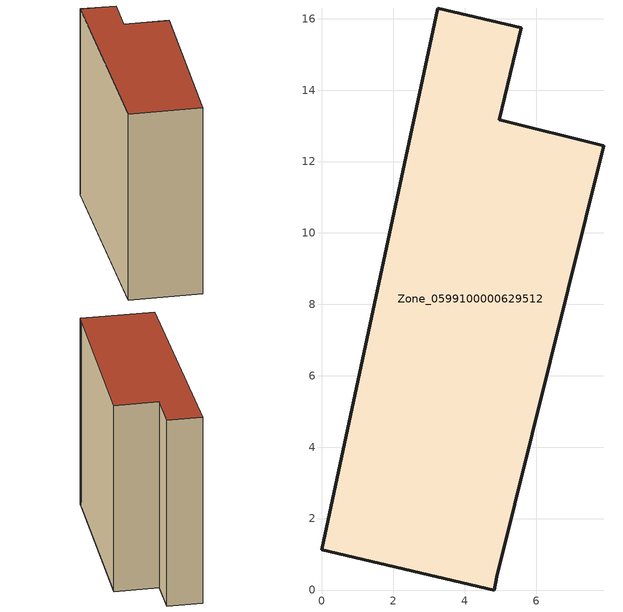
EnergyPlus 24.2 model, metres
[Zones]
Zone_0599100000629512
 floor ground (C_G): 0,1.13 3.25,16.3 5.58,15.75 4.97,13.17 7.89,12.45 4.9,0.37 4.83,0 z0
 wall outside (C_F): 4.97,13.17 5.58,15.75 3.25,16.3 0,1.13 4.83,0 4.9,0.37 7.89,12.45 4.97,13.17 z0:13.57
 roof outside (C_R): 4.9,0.37 7.89,12.45 4.97,13.17 5.58,15.75 3.25,16.3 0,1.13 4.83,0 z13.57
[BUILDING]
Pand.0599100000629512: North Axis=0; Terrain=City; Loads Convergence Tolerance Value=0.04; Temperature Convergence Tolerance Value=0.4; Solar Distribution=FullExterior; Maximum Number of Warmup Days=25; Minimum Number of Warmup Days=1
[Site:Location]
Rotterdam.The.Hague.AP_ZH_NLD Design_Conditions: Latitude=51.96; Longitude=4.45; Time Zone=1; Elevation=-4.5
[SITE:GROUNDTEMPERATURE:BUILDINGSURFACE]
18, 18, 18, 18, 18, 18, 18, 18, 18, 18, 18, 18
[MATERIAL] Thermal Absorptance=0.9; Solar Absorptance=0.7; Visible Absorptance=0.7
Name | Roughness | Thickness | Conductivity | Density | Specific Heat
G.TI.1946 | MediumSmooth | 0.15 | 1 | 540 | 1210
F.TI.1946 | Rough | 0.3 | 0.857143 | 1920 | 840
R.TI.1946 | MediumRough | 0.2 | 0.1 | 1500 | 1000
[CONSTRUCTION]
C_G: G.TI.1946
C_F: F.TI.1946
C_R: R.TI.1946
[ZONE]
Zone_0599100000629512: Type=1; Multiplier=1; Ceiling Height=Autocalculate; Volume=Autocalculate; Floor Area=autocalculate; Part of Total Floor Area=Yes
[ZONEINFILTRATION:DESIGNFLOWRATE]
Infil_Zone_0599100000629512: Zone or ZoneList or Space or SpaceList=Zone_0599100000629512; Schedule=AlwaysOn; Design Flow Rate Calculation Method=Flow/Area; Flow Rate per Floor Area=0.003; Constant Term Coefficient=1; Temperature Term Coefficient=0; Velocity Term Coefficient=0; Velocity Squared Term Coefficient=0
[HVACTEMPLATE:ZONE:IDEALLOADSAIRSYSTEM]
Zone_0599100000629512: Maximum Heating Supply Air Temperature=50; Minimum Cooling Supply Air Temperature=13; Maximum Heating Supply Air Humidity Ratio=0.0156; Minimum Cooling Supply Air Humidity Ratio=0.0077; Heating Limit=NoLimit; Cooling Limit=NoLimit; Dehumidification Control Type=ConstantSensibleHeatRatio; Cooling Sensible Heat Ratio=0.7; Dehumidification Setpoint=60; Humidification Control Type=None; Humidification Setpoint=30; Outdoor Air Method=None; Outdoor Air Flow Rate per Person=0.00944; Outdoor Air Flow Rate per Zone Floor Area=0; Outdoor Air Flow Rate per Zone=0; Demand Controlled Ventilation Type=None; Outdoor Air Economizer Type=NoEconomizer; Heat Recovery Type=None; Sensible Heat Recovery Effectiveness=0.7; Latent Heat Recovery Effectiveness=0.65
[ZONECONTROL:THERMOSTAT]
ThermostatControl_Zone_0599100000629512: Zone or ZoneList=Zone_0599100000629512; Control Type Schedule=DualSetpointControlType; Control 1=Thermostat_Zone_0599100000629512; Temperature Difference Between Cutout And Setpoint=0
[THERMOSTATSETPOINT:DUALSETPOINT]
Thermostat_Zone_0599100000629512: Heating Setpoint Temperature Schedule=HeatingSetpoint_Zone_0599100000629512; Cooling Setpoint Temperature Schedule=CoolingSetpoint_Zone_0599100000629512
[SCHEDULE:COMPACT]
HeatingSetpoint_Zone_0599100000629512: Through: 12/31, For: AllDays, Until: 24:00, 21
CoolingSetpoint_Zone_0599100000629512: Through: 12/31, For: AllDays, Until: 24:00, 24
DualSetpointControlType: Through: 12/31, For: AllDays, Until: 24:00, 4
AlwaysOn: Through: 12/31, For: AllDays, Until: 24:00, 1
